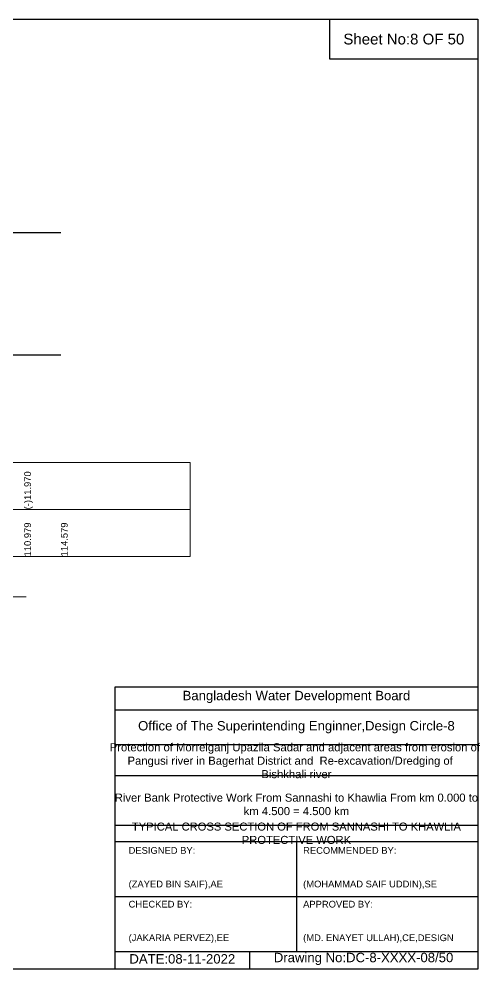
# Model space of a CAD drawing. Header units: inches. Extents: x 89000 to 845017, y -7071 to 0.
# Drawn here: x 211584 to 215017, y -7071 to 0 of the extents above; entities that cross this region are included whole.
import ezdxf

# ---------------------------------------------------------------- set-up
doc = ezdxf.new("R2010")
doc.units = ezdxf.units.IN
doc.header["$LTSCALE"] = 7
doc.header["$MEASUREMENT"] = 0
for name, color, linetype, lineweight in [('Cross section Data Border', 7, 'Continuous', 9), ('Cross Section Labels', 7, 'Continuous', 9), ('Existing_Bed_Level for Xsection', 7, 'Continuous', 25), ('Long Section Labels', 7, 'Continuous', 9)]:
    doc.layers.add(name, color=color, linetype=linetype, lineweight=lineweight)
doc.styles.get("Standard").update_dxf_attribs({"font": 'arial.ttf'})

msp = doc.modelspace()

# ---------------------------------------------------------------- linework, layer by layer
for points in [[(205000, 0), (215000, 0), (215000, -7071), (205000, -7071)], [(213900, 0), (215000, 0), (215000, -300), (213900, -300)]]:
    msp.add_lwpolyline(points, close=True)
for points in [[(212300, -7071), (212300, -4971), (215000, -4971)], [(212300, -5141), (215000, -5141)], [(212300, -5401), (215000, -5401)], [(212300, -5631), (215000, -5631)], [(212300, -6001), (215000, -6001)], [(212300, -6121), (215000, -6121)], [(213650, -6121), (213650, -6941)], [(212300, -6531), (215000, -6531)], [(212300, -6941), (215000, -6941)], [(213300, -6941), (213300, -7071)]]:
    msp.add_lwpolyline(points)
at = {"layer": 'Cross section Data Border'}
msp.add_lwpolyline([(205100, -3300), (212858.90214, -3300), (212858.90214, -4000), (205100, -4000)], close=True, dxfattribs=at)
msp.add_lwpolyline([(205100, -3650), (212858.90214, -3650)], dxfattribs=at)
at = {"layer": 'Cross Section Labels'}
msp.add_lwpolyline([(208362, -4300), (210000, -4300), (211638, -4300)], dxfattribs=at)
at = {"layer": 'Existing_Bed_Level for Xsection'}
for points in [[(206000, -1590.28), (211896.24317, -1590.28)], [(211455.40248, -2498.48), (211622.6033, -2500), (211896.24317, -2500)]]:
    msp.add_lwpolyline(points, dxfattribs=at)

# ---------------------------------------------------------------- texts
at = {"attachment_point": 5}
for s, insert, char_height in [('Sheet No:8 OF 50', (214450, -150), 80), ('Bangladesh Water Development Board', (213650, -5046), 70), ('Office of The Superintending Enginner,Design Circle-8', (213650, -5271), 70)]:
    msp.add_mtext(s, dxfattribs=dict(at, insert=insert, char_height=char_height))
for s, insert, char_height, width, attachment_point in [('Protection of Morrelganj Upazila Sadar and adjacent areas from erosion of  Pangusi river in Bagerhat District and  Re-excavation/Dredging of     Bishkhali river', (213650, -5521), 60, 2800, 5), ('River Bank Protective Work From Sannashi to Khawlia From km 0.000 to km 4.500 = 4.500 km', (213650, -5846), 60, 2700, 5), ('TYPICAL CROSS SECTION OF FROM SANNASHI TO KHAWLIA PROTECTIVE WORK', (213650, -6061), 59.5765532, 2800, 5), ('DESIGNED BY:^J^J^J(ZAYED BIN SAIF),AE', (212400, -6321), 50, 1400, 4), ('RECOMMENDED BY:^J^J^J(MOHAMMAD SAIF UDDIN),SE', (213700, -6321), 50, 1400, 4), ('CHECKED BY:^J^J^J(JAKARIA PERVEZ),EE', (212400, -6721), 50, 1400, 4), ('APPROVED BY:^J^J^J(MD. ENAYET ULLAH),CE,DESIGN', (213700, -6721), 50, 1400, 4), ('DATE:08-11-2022', (212800, -6996), 70, 1400, 5), ('Drawing No:DC-8-XXXX-08/50', (214150, -6996), 70, 2200, 5)]:
    msp.add_mtext(s, dxfattribs=dict(insert=insert, char_height=char_height, width=width, attachment_point=attachment_point))
at = {"layer": 'Long Section Labels', "char_height": 50, "attachment_point": 1, "rotation": 90}
for s, insert in [('(-)11.970', (211622.6033, -3650)), ('(-)11.970', (211622.6033, -3650)), ('110.979', (211622.6033, -4000)), ('114.579', (211896.24317, -4000))]:
    msp.add_mtext(s, dxfattribs=dict(at, insert=insert))

doc.saveas('drawing.dxf')
